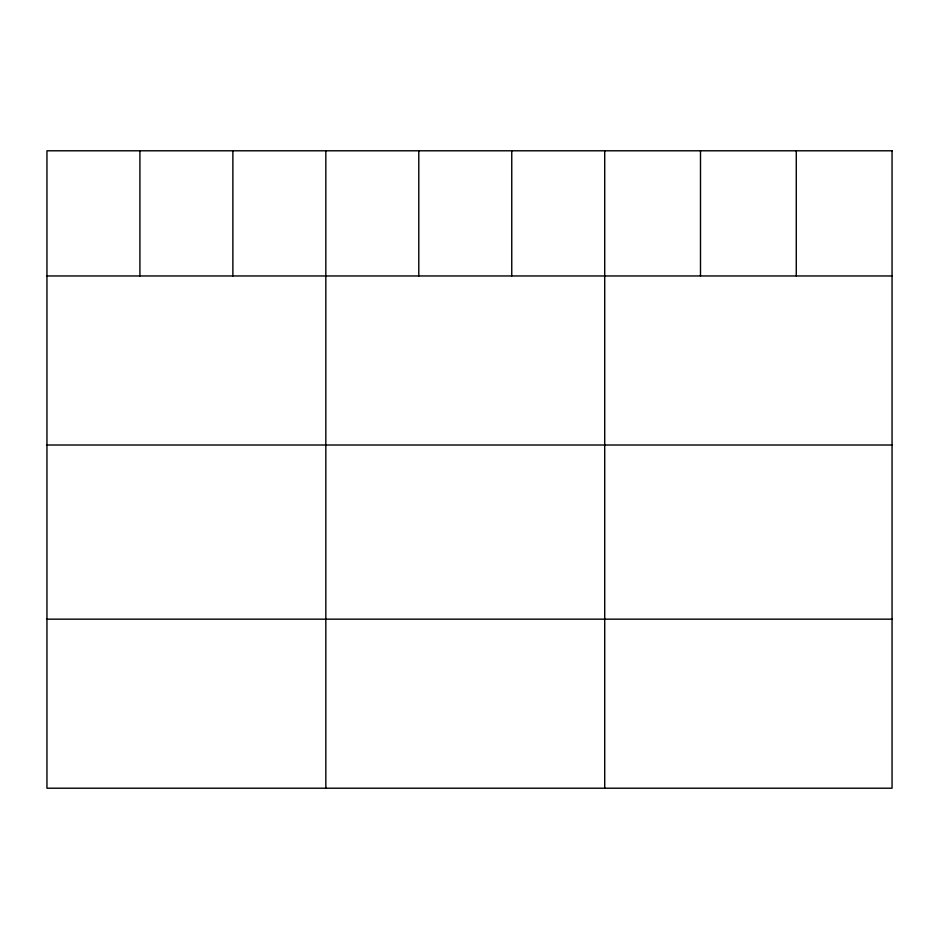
<?xml version="1.0" encoding="UTF-8"?>
<svg xmlns="http://www.w3.org/2000/svg" width="939" height="939" viewBox="0 0 939 939"><rect width="100%" height="100%" fill="white"/><g stroke="black" fill="none" stroke-linecap="round" stroke-linejoin="round"><path stroke-width="1.41" d="M46.95 275.96L892.05 275.96M46.95 445.004L892.05 445.004M46.95 619.165L892.05 619.165M796.272 150.792L796.272 275.96M700.494 150.792L700.494 275.96M604.716 150.792L604.716 788.208M511.755 150.792L511.755 275.96M418.794 150.792L418.794 275.96M325.833 150.792L325.833 788.208M232.872 150.792L232.872 275.96M139.911 150.792L139.911 275.96M892.05 150.792L46.95 150.792L46.95 788.208L892.05 788.208L892.05 150.792"/></g></svg>
